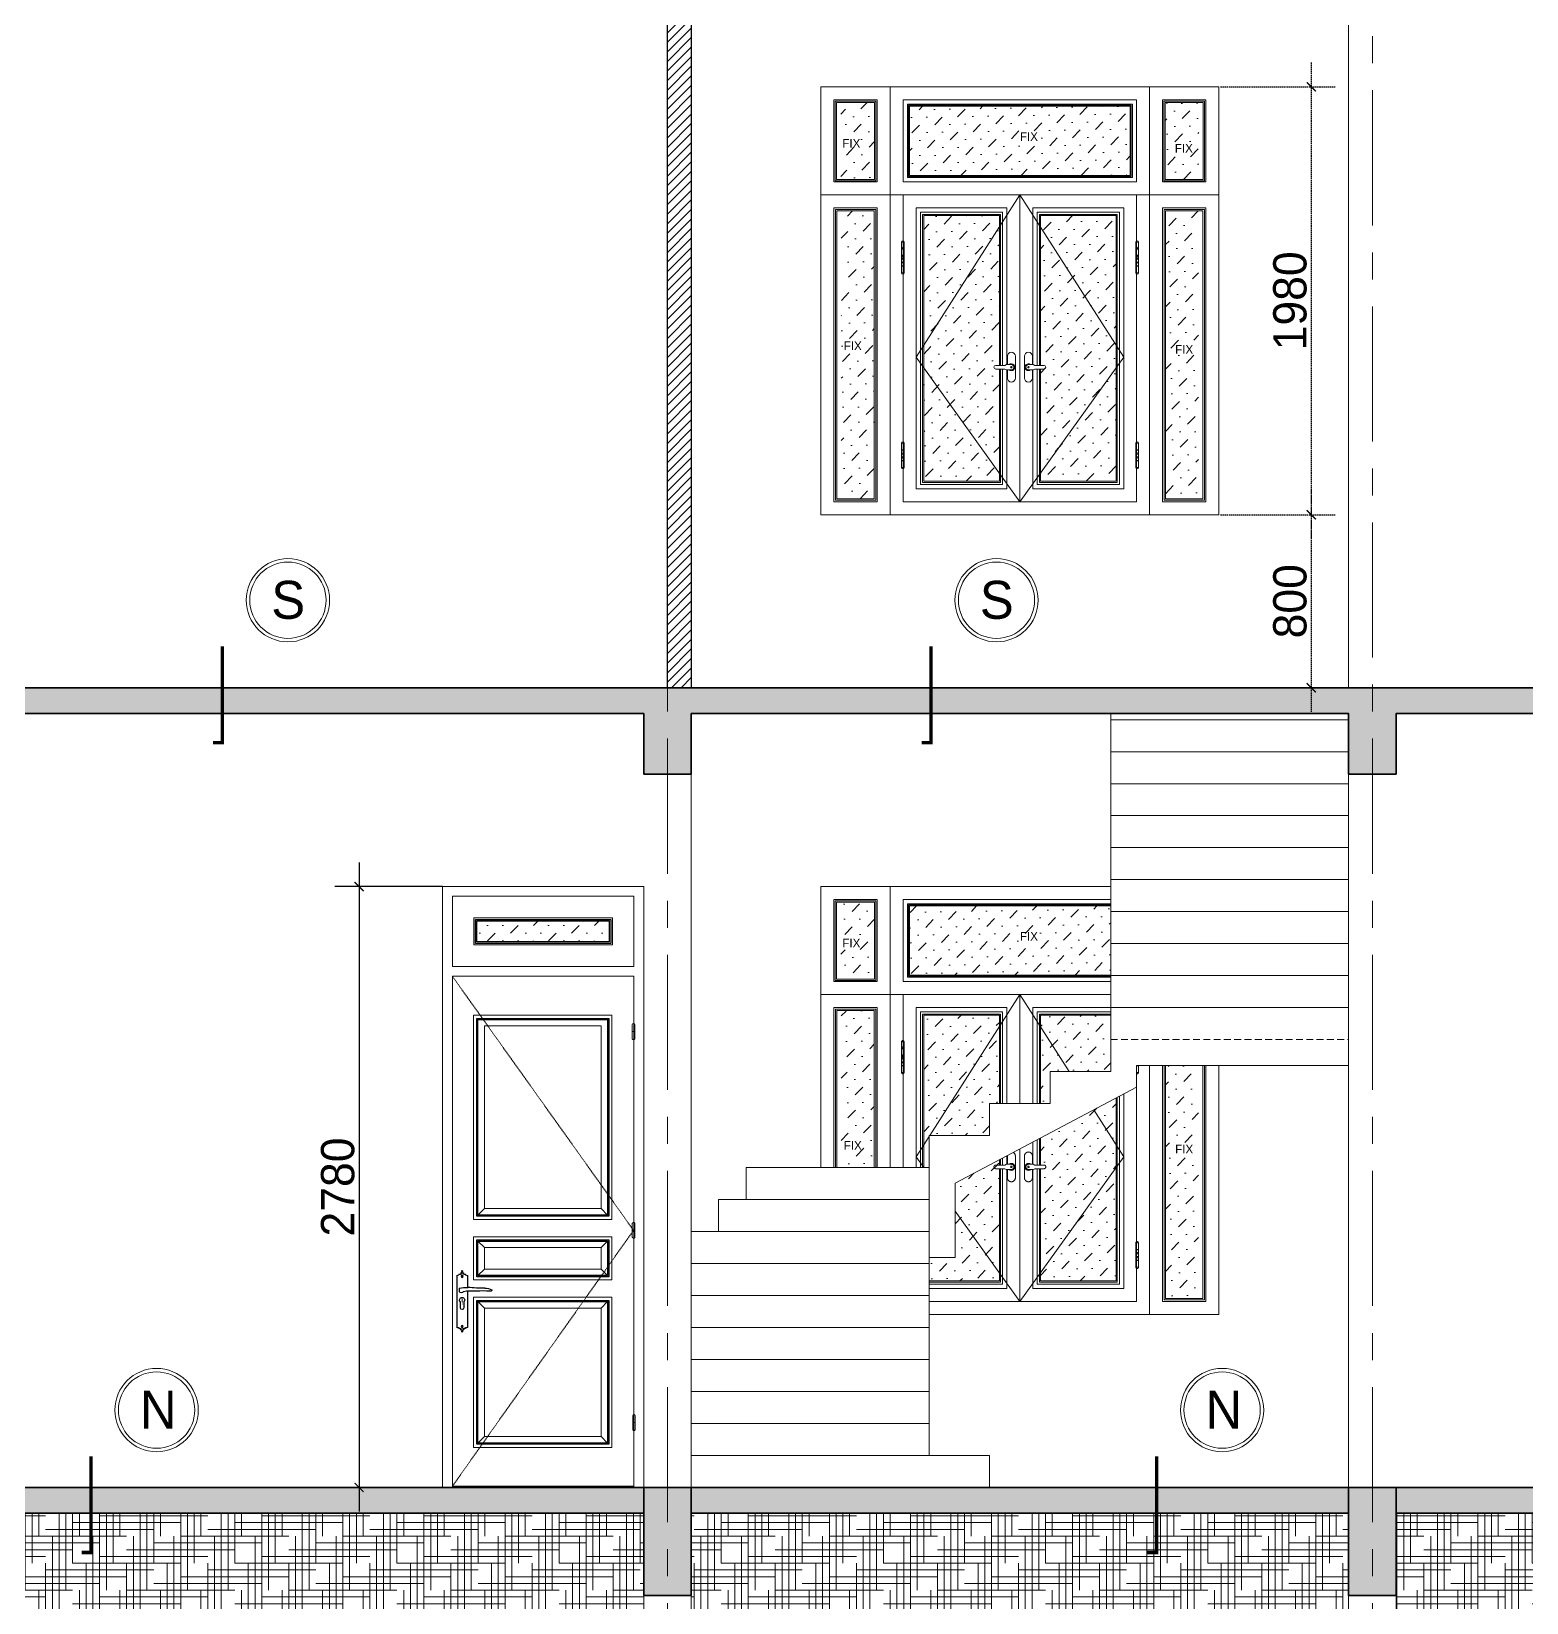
# Model space of a CAD drawing. Header units: millimetres. Extents: x 1832547 to 2001569, y -558009 to -417808.
# Drawn here: x 1945060 to 1951975, y -552432 to -545163 of the extents above; entities that cross this region are included whole.
import ezdxf
from ezdxf.xclip import XClip

# ---------------------------------------------------------------- set-up
doc = ezdxf.new("R2010")
doc.units = ezdxf.units.MM
doc.header["$MEASUREMENT"] = 0
doc.header["$XCLIPFRAME"] = 0
doc.linetypes.add('CENTER', pattern=[2, 1.25, -0.25, 0.25, -0.25])
doc.linetypes.add('HIDDEN', pattern=[9.525, 6.35, -3.175])
doc.layers.get('0').update_dxf_attribs({"linetype": 'CONTINUOUS'})
doc.layers.get('DEFPOINTS').update_dxf_attribs({"linetype": 'CONTINUOUS'})
for name, color, linetype, lineweight in [('AUDIT_I_120404221301-0', 7, 'CONTINUOUS', 15), ('CA-cot', 2, 'CONTINUOUS', 35), ('CA. HATCH', 250, 'CONTINUOUS', 9), ('CA. TUONG', 30, 'CONTINUOUS', 30), ('CA.dim 08', 8, 'CONTINUOUS', 13), ('CA.khuat 75', 75, 'HIDDEN', 9), ('CA.manh 08', 8, 'CONTINUOUS', 9), ('CA.noi that 15', 15, 'CONTINUOUS', 9), ('CA.thay 145', 145, 'CONTINUOUS', 18), ('CA.tim 67', 67, 'CENTER', 9), ('CA.vat lieu 08', 8, 'CONTINUOUS', 5), ('Noithat', 39, 'CONTINUOUS', 9), ('NP-VỈA HÈ', 210, 'CONTINUOUS', 5)]:
    doc.layers.add(name, color=color, linetype=linetype, lineweight=lineweight)
for name, color, linetype in [('Dim', 34, 'CONTINUOUS'), ('H', 250, 'CONTINUOUS'), ('net thay manh', 250, 'CONTINUOUS')]:
    doc.layers.add(name, color=color, linetype=linetype)
doc.styles.add('CA.JSC1', font='Vhavan.ttf', dxfattribs={"width": 0.8})
doc.styles.get("Standard").update_dxf_attribs({"font": 'roman.shx'})
doc.dimstyles.new('CA 70', dxfattribs={"dimscale": 0.7, "dimtxt": 220, "dimasz": 60, "dimexe": 160, "dimexo": 0, "dimgap": 30, "dimtad": 1, "dimdec": 0, "dimrnd": 5, "dimzin": 0, "dimdsep": 46, "dimtxsty": 'Standard', "dimblk": 'ARCHTICK', "dimcen": 0.09, "dimdle": 160, "dimclrd": 256, "dimclre": 256, "dimclrt": 255, "dimadec": 0, "dimazin": 0, "dimtfac": 1, "dimtdec": 0, "dimtix": 1, "dimtmove": 2, "dimatfit": 3, "dimldrblk": 'DOT', "dimfxl": 600, "dimfxlon": 1, "dimtolj": 1, "dimtzin": 0, "dimarcsym": 0})

# ---------------------------------------------------------------- blocks, each defined once
blk = doc.blocks.new('sÓwrwrrwrwr')
at = {"layer": 'Noithat', "linetype": 'Continuous'}
blk.add_line((6, 0), (-6, 0), dxfattribs=at)
at = {"layer": 'Noithat'}
for points in [[(6, 0), (6, 31.3, 0.414214), (0.4, 36.9), (-0.4, 36.9, 0.414214), (-6, 31.3), (-6, 0)], [(6, 0), (6, -31.3, -0.414214), (0.4, -36.9), (-0.4, -36.9, -0.414214), (-6, -31.3), (-6, 0)]]:
    blk.add_lwpolyline(points, format="xyb", dxfattribs=at)
blk = doc.blocks.new('KHOA')
at = {"layer": 'H'}
for p, q in [((-23.5, 92.2), (-23.5, 46.3)), ((-8.8, 98.5), (-6.7, 98.5)), ((-7.9, 99.3), (-6.7, 99.3)), ((-6.7, 99.3), (-6.7, 98.5)), ((-6.6, 88.8), (-0.6, 88.8)), ((-3.5, 85.8), (-3.5, 91.7)), ((-0.4, 99.3), (-0.4, 98.5)), ((0.9, 99.3), (-0.4, 99.3)), ((1.7, 98.5), (-0.4, 98.5)), ((16.5, 92.2), (16.5, -107.8)), ((-23.5, 32.8), (-23.5, -107.8)), ((7.8, 43.6), (7.8, 30.7)), ((-8.8, -114.1), (-6.7, -114.1)), ((-7.9, -114.8), (-6.7, -114.8)), ((-6.7, -114.8), (-6.7, -114.1)), ((-6.6, -104.4), (-0.6, -104.4)), ((-3.5, -101.4), (-3.5, -107.3)), ((1.7, -114.1), (-0.4, -114.1)), ((-0.4, -114.8), (-0.4, -114.1)), ((0.9, -114.8), (-0.4, -114.8))]:
    blk.add_line(p, q, dxfattribs=at)
blk.add_lwpolyline([(-3.4, 2, 6, 6, 0), (-3.4, -2.6, 4, 3, 0), (-3.4, -10.9, 1.8, 0.8, 0), (-3.4, -19, 1, 1.2, 0), (-3.4, -22.1, 1.2, 1.2, 0)], format="xyseb", dxfattribs=at)
for points in [[(-9.8, -9.9), (-9.8, -32.7)], [(3, -32.7), (3, -9.9)]]:
    blk.add_lwpolyline(points, dxfattribs=at)
for centre in [(-3.5, 88.8), (-3.5, -104.4)]:
    blk.add_circle(centre, 3.92, dxfattribs=at)
for centre, radius, start, end in [((-12.8, 66.5), 27.8, 96.25126, 112.63488), ((-14.4, 93.2), 3.82, 72.32517, 125.42442), ((-17.1, 95), 1.43, 328.10148, 70.50255), ((-12.1, 96.7), 1.07, 173.84806, 349.10172), ((-8.8, 96.2), 2.29, 88.86884, 172.72269), ((-6.2, 101), 2.41, 92.65702, 225.24234), ((-7.6, 106.3), 3.18, 292.53255, 23.83787), ((-1.5, 109.3), 3.56, 124.19697, 208.23478), ((-5.5, 109.3), 3.56, 331.76522, 55.80303), ((0.5, 106.3), 3.18, 156.16213, 247.46745), ((-0.8, 101), 2.41, 314.75766, 87.34298), ((1.8, 96.2), 2.29, 7.27731, 91.13116), ((5.1, 96.7), 1.07, 190.89828, 6.15194), ((7.3, 93.2), 3.82, 54.57558, 107.67483), ((10, 95), 1.43, 109.49745, 211.89852), ((5.8, 66.5), 27.8, 67.36512, 83.74874), ((-113.5, 35.6), 4.51, 164.36174, 317.56192), ((-93.2, -6.1), 49.4, 87.27579, 119.92599), ((-84.3, -260.8), 294.5, 84.95995, 95.04005), ((-82.4, 587.1), 543.9, 269.11656, 275.92488), ((-39.5, -152.9), 186.4, 80.29984, 95.81981), ((-17.6, -67.1), 113.5, 77.04988, 94.37759), ((-3.4, -2.3), 9.94, 309.90019, 230.09981), ((-0.1, 33.5), 8.41, 198.28075, 340.90972), ((-3.4, -32.7), 6.38, 180, 0), ((-12.8, -82.1), 27.8, 247.36512, 263.74874), ((-17.1, -110.5), 1.43, 289.49745, 31.89852), ((-14.4, -108.8), 3.82, 234.57558, 287.67483), ((-12.1, -112.3), 1.07, 10.89828, 186.15194), ((-8.8, -111.8), 2.29, 187.27731, 271.13116), ((-6.2, -116.5), 2.41, 134.75766, 267.34298), ((-7.6, -121.9), 3.18, 336.16213, 67.46745), ((0.5, -121.9), 3.18, 112.53255, 203.83787), ((-0.8, -116.5), 2.41, 272.65702, 45.24234), ((1.8, -111.8), 2.29, 268.86884, 352.72269), ((5.1, -112.3), 1.07, 353.84806, 169.10172), ((7.3, -108.8), 3.82, 252.32517, 305.42442), ((10, -110.5), 1.43, 148.10148, 250.50255), ((5.8, -82.1), 27.8, 276.25126, 292.63488), ((-1.5, -124.8), 3.56, 151.76522, 235.80303), ((-5.5, -124.8), 3.56, 304.19697, 28.23478)]:
    blk.add_arc(centre, radius, start, end, dxfattribs=at)
blk = doc.blocks.new('A$C796aad6e')
at = {"layer": 'CA. HATCH'}
h = blk.add_hatch(dxfattribs=at)
h.set_pattern_fill('MUDST', color=256, scale=200, angle=45, double=1)
h.set_pattern_definition([(45, (-1976142.46, 550321.75), (35.355339, 106.0660172), [50, -50, 0, -50, 0, -50])])
h.paths.add_polyline_path([(159, 2620.9), (771, 2620.9), (771, 2523.9), (159, 2523.9)])
at = {"layer": 'CA.khuat 75', "ltscale": 0.4}
blk.add_lwpolyline([(45, 2364.9), (883.1, 1189.3), (45, 5)], dxfattribs=at)
at = {"layer": 'CA.noi that 15'}
for points in [[(193.1, 2135), (733.1, 2135), (733.1, 1289.9), (193.1, 1289.9)], [(193.1, 1109.9), (733.1, 1109.9), (733.1, 1009.9), (193.1, 1009.9)], [(733.1, 829.9), (733.1, 235), (193.1, 235), (193.1, 829.9)]]:
    blk.add_lwpolyline(points, close=True, dxfattribs=at)
at = {"layer": 'CA.thay 145'}
for points in [[(0, 2409.9), (0, 2779.9)], [(930, 2409.9), (930, 2779.9), (0, 2779.9), (0, 2409.9)], [(930, 2409.9), (930, 2779.9)], [(885, 2409.9), (885, 2734.9), (45, 2734.9), (45, 2409.9)], [(0, 0), (0, 2409.9)], [(930, 2409.9), (930, 0), (885, 0), (885, 2364.9), (45, 2364.9), (45, 0), (0, 0)], [(45, 2409.9), (885, 2409.9)], [(885, 2364.9), (885, 5), (45, 5), (45, 2364.9)], [(783.1, 879.9), (783.1, 185), (143.1, 185), (143.1, 879.9), (783.1, 879.9)]]:
    blk.add_lwpolyline(points, dxfattribs=at)
for points in [[(45, 2734.9), (885, 2734.9), (885, 2409.9), (45, 2409.9)], [(145, 2634.9), (785, 2634.9), (785, 2509.9), (145, 2509.9)], [(143.1, 2185), (783.1, 2185), (783.1, 1239.9), (143.1, 1239.9)], [(143.1, 1159.9), (783.1, 1159.9), (783.1, 959.9), (143.1, 959.9)]]:
    blk.add_lwpolyline(points, close=True, dxfattribs=at)
at = {"layer": 'net thay manh'}
for p, q in [((193.1, 1289.9), (163.1, 1259.9)), ((733.1, 1289.9), (763.1, 1259.9)), ((193.1, 1109.9), (163.1, 1139.9)), ((733.1, 1109.9), (763.1, 1139.9)), ((193.1, 1009.9), (163.1, 979.9)), ((733.1, 1009.9), (763.1, 979.9)), ((163.1, 859.9), (193.1, 829.9)), ((733.1, 829.9), (763.1, 859.9)), ((193.1, 235), (163.1, 205)), ((733.1, 235), (763.1, 205))]:
    blk.add_line(p, q, dxfattribs=at)
for points in [[(152, 2627.9), (778, 2627.9), (778, 2516.9), (152, 2516.9)], [(159, 2620.9), (771, 2620.9), (771, 2523.9), (159, 2523.9)], [(158.1, 2170), (768.1, 2170), (768.1, 1254.9), (158.1, 1254.9)], [(163.1, 2165), (763.1, 2165), (763.1, 1259.9), (163.1, 1259.9)], [(158.1, 1144.9), (768.1, 1144.9), (768.1, 974.9), (158.1, 974.9)], [(163.1, 1139.9), (763.1, 1139.9), (763.1, 979.9), (163.1, 979.9)], [(768.1, 864.9), (768.1, 200), (158.1, 200), (158.1, 864.9)], [(763.1, 859.9), (763.1, 205), (163.1, 205), (163.1, 859.9)]]:
    blk.add_lwpolyline(points, close=True, dxfattribs=at)
at = {"layer": 'CA.thay 145'}
for p in [(882.9, 2108.8), (883.1, 1189.3), (885, 299.7)]:
    blk.add_blockref('sÓwrwrrwrwr', p, dxfattribs=at)
at = {"layer": 'Dim', "linetype": 'CENTER', "ltscale": 0.6, "xscale": -1.200000000186265, "yscale": 1.200000000186265, "zscale": 1.200000000186264}
blk.add_blockref('KHOA', (86.2, 869.8), dxfattribs=at)
blk = doc.blocks.new('_ArchTick')
at = {"color": 1, "linetype": 'ByBlock', "const_width": 0.15}
blk.add_lwpolyline([(-0.5, -0.5), (0.5, 0.5)], dxfattribs=at)
blk = doc.blocks.new('*D557')
at = {"layer": 'CA.manh 08', "lineweight": -2, "transparency": 16777216}
for p, q in [((1946574.9, -549007.4), (1946574.9, -552011.2)), ((1946961.4, -549119.4), (1946462.9, -549119.4)), ((1946878.3, -551899.2), (1946462.9, -551899.2))]:
    blk.add_line(p, q, dxfattribs=at)
at = {"layer": 'DEFPOINTS', "color": 0, "transparency": 16777216}
for p in [(1946961.4, -549119.4), (1946574.9, -551899.2), (1946878.3, -551899.2)]:
    blk.add_point(p, dxfattribs=at)
at = {"layer": 'CA.manh 08', "lineweight": -2, "transparency": 16777216, "xscale": 42, "yscale": 42, "zscale": 42}
for p, rotation in [((1946574.9, -549119.4), 90), ((1946574.9, -551899.2), 270)]:
    blk.add_blockref('_ArchTick', p, dxfattribs=dict(at, rotation=rotation))
at = {"layer": 'CA.manh 08', "color": 255, "transparency": 16777216, "insert": (1946476.9, -550509.3), "char_height": 154, "attachment_point": 5, "rotation": 90}
blk.add_mtext('\\A1;2780', dxfattribs=at)
blk = doc.blocks.new('_DOT')
at = {"color": 1, "linetype": 'ByBlock'}
blk.add_line((-0.5, 0), (-1, 0), dxfattribs=at)
at = {"color": 1, "linetype": 'ByBlock', "const_width": 0.5}
blk.add_lwpolyline([(-0.25, 0, 1), (0.25, 0, 1)], format="xyb", close=True, dxfattribs=at)
blk = doc.blocks.new('A$C20F25EA7')
at = {"layer": 'CA.vat lieu 08', "ltscale": 0.5}
for centre, start, end in [((0, 42), 0, 180), ((0, -42), 180, 0)]:
    blk.add_arc(centre, 15.4, start, end, dxfattribs=at)
blk.add_wipeout([(18.8, 9.9), (25.1, 7), (60.1, 7), (65, 4.9), (67.1, 0), (65.1, -4.9), (60.1, -7), (25.1, -7), (18.8, -9.9), (0, -9.9), (-7, -7), (-9.9, 0), (-7, 7), (0, 9.9)]).dxf.layer = 'CA.vat lieu 08'
for p, q in [((0, 9.9), (18.8, 9.9)), ((18.8, 9.9), (24.6, 7.2)), ((25.5, 7), (60.1, 7)), ((0, -9.9), (18.8, -9.9)), ((19.7, -9.7), (24.6, -7.2)), ((25.5, -7), (60.1, -7))]:
    blk.add_line(p, q, dxfattribs=at)
for points in [[(-15.4, 42), (-15.4, -42)], [(15.4, 9.9), (15.4, 42)], [(15.4, -42), (15.4, -9.9)]]:
    blk.add_lwpolyline(points, dxfattribs=at)
blk.add_circle((0, 0), 2.8, dxfattribs=at)
for centre, radius, start, end in [((0, 0), 13.3, 48.25899, 311.74101), ((0, 0), 9.92, 90, 270), ((25.5, 8.9), 1.92, 242.80733, 270), ((60.1, 0), 6.96, 270, 90), ((18.8, -8), 1.92, 270, 297.19267), ((25.5, -8.9), 1.92, 90, 117.19267)]:
    blk.add_arc(centre, radius, start, end, dxfattribs=at)
blk = doc.blocks.new('BANLE')
at = {"layer": 'CA.noi that 15'}
for p, q in [((0, 68.6), (12, 68.6)), ((0, 38.2), (0, 68.6)), ((0, 38.2), (12, 38.2)), ((0, 6), (0, 36.4)), ((12, 36.4), (0, 36.4)), ((12, 6), (0, 6)), ((4, 38.2), (8, 38.2)), ((4, 36.4), (4, 38.2)), ((8, 36.4), (4, 36.4)), ((8, 38.2), (8, 36.4)), ((12, 68.6), (12, 38.2)), ((12, 36.4), (12, 6))]:
    blk.add_line(p, q, dxfattribs=at)
for centre, start, end in [((6, 68.6), 0, 180), ((6, 6), 180, 0)]:
    blk.add_arc(centre, 6, start, end, dxfattribs=at)
blk = doc.blocks.new('A$Ce69a9997')
at = {"layer": 'CA.khuat 75', "ltscale": 200}
blk.add_lwpolyline([(920, 1480), (440, 730), (920, 60)], dxfattribs=at)
at = {"layer": 'CA.noi that 15'}
for points in [[(400, 1560), (1440, 1560), (1440, 1900), (400, 1900)], [(460, 140), (840, 140), (840, 1400), (460, 1400)], [(1380, 140), (1000, 140), (1000, 1400), (1380, 1400)]]:
    blk.add_lwpolyline(points, close=True, dxfattribs=at)
at = {"layer": 'CA.thay 145'}
for points in [[(0, 1480), (320, 1480), (320, 1980), (0, 1980)], [(320, 0), (1520, 0), (1520, 1980), (320, 1980)], [(320, 1480), (1520, 1480), (1520, 1980), (320, 1980)], [(1840, 1480), (1520, 1480), (1520, 1980), (1840, 1980)], [(60, 1540), (260, 1540), (260, 1920), (60, 1920)], [(380, 1540), (1460, 1540), (1460, 1920), (380, 1920)], [(1780, 1540), (1580, 1540), (1580, 1920), (1780, 1920)], [(320, 1480), (0, 1480), (0, 0), (320, 0)], [(380, 60), (920, 60), (920, 1480), (380, 1480)], [(920, 60), (920, 1480), (380, 1480), (380, 60)], [(380, 60), (920, 60), (920, 1480), (380, 1480)], [(1520, 1480), (1840, 1480), (1840, 0), (1520, 0)], [(260, 1420), (60, 1420), (60, 60), (260, 60)], [(440, 120), (860, 120), (860, 1420), (440, 1420)], [(1400, 120), (980, 120), (980, 1420), (1400, 1420)], [(1580, 1420), (1780, 1420), (1780, 60), (1580, 60)]]:
    blk.add_lwpolyline(points, close=True, dxfattribs=at)
for points in [[(320, 1480), (320, 120)], [(380, 1480), (380, 60)], [(920, 1480), (920, 60)], [(920, 1480), (920, 60)], [(1460, 1480), (1460, 60)], [(1520, 1480), (1520, 120)], [(1520, 1480), (1520, 120)]]:
    blk.add_lwpolyline(points, dxfattribs=at)
at = {"layer": 'CA.vat lieu 08'}
for points in [[(66, 1546), (254, 1546), (254, 1914), (66, 1914)], [(72, 1552), (248, 1552), (248, 1908), (72, 1908)], [(405, 1565), (1435, 1565), (1435, 1895), (405, 1895)], [(1774, 1546), (1586, 1546), (1586, 1914), (1774, 1914)], [(1768, 1552), (1592, 1552), (1592, 1908), (1768, 1908)], [(410, 1570), (1430, 1570), (1430, 1890), (410, 1890)], [(253, 1413), (67, 1413), (67, 67), (253, 67)], [(246, 1406), (74, 1406), (74, 74), (246, 74)], [(470, 150), (830, 150), (830, 1390), (470, 1390)], [(475, 155), (825, 155), (825, 1385), (475, 1385)], [(1370, 150), (1010, 150), (1010, 1390), (1370, 1390)], [(1365, 155), (1015, 155), (1015, 1385), (1365, 1385)], [(1587, 1413), (1773, 1413), (1773, 67), (1587, 67)], [(1594, 1406), (1766, 1406), (1766, 74), (1594, 74)]]:
    blk.add_lwpolyline(points, close=True, dxfattribs=at)
at = {"rotation": 180}
blk.add_blockref('BANLE', (384, 1267.3), dxfattribs=at)
at = {"xscale": -1}
for p in [(384, 1163.6), (384, 1113.6), (384, 262.7), (384, 212.7)]:
    blk.add_blockref('BANLE', p, dxfattribs=at)
at = {"xscale": -1, "rotation": 180}
blk.add_blockref('BANLE', (1456, 1267.3), dxfattribs=at)
for p in [(1456, 1163.6), (1456, 1113.6), (1456, 262.7), (1456, 212.7)]:
    blk.add_blockref('BANLE', p)
at = {"layer": 'AUDIT_I_120404221301-0', "style": 'CA.JSC1'}
for p in [(920, 1730), (98.7, 1698.8), (1636.7, 1676), (105.3, 762.2), (1638.3, 745.2)]:
    blk.add_text('FIX', height=40, dxfattribs=at).set_placement(p)
at = {"extrusion": (0, 0, -1), "xscale": 1.200000000186265, "yscale": 1.200000000186265, "zscale": -1.200000000186265}
blk.add_blockref('A$C20F25EA7', (-880.5, 682.9), dxfattribs=at)
at = {"layer": 'CA.khuat 75', "ltscale": 200}
blk.add_lwpolyline([(920, 1480), (1400, 730), (920, 60)], dxfattribs=at)
at = {"layer": 'CA.thay 145'}
for points in [[(1460, 60), (920, 60), (920, 1480), (1460, 1480)], [(920, 60), (920, 1480), (1460, 1480), (1460, 60)], [(1460, 60), (920, 60), (920, 1480), (1460, 1480)]]:
    blk.add_lwpolyline(points, close=True, dxfattribs=at)
blk.add_lwpolyline([(920, 1480), (920, 60)], dxfattribs=at)
blk.add_lwpolyline([(920, 1480), (920, 60)], dxfattribs=at)
at = {"extrusion": (0, 0, -1), "xscale": -1.200000000186265, "yscale": 1.200000000186265, "zscale": -1.200000000186265}
blk.add_blockref('A$C20F25EA7', (-959.5, 682.9), dxfattribs=at)
at = {"layer": 'CA.dim 08'}
h = blk.add_hatch(dxfattribs=at)
h.set_pattern_fill('MUDST', color=256, scale=200, angle=46)
h.set_pattern_definition([(46, (-1946262.647, 526023.096), (33.498847, 106.6668986), [50, -50, 0, -50, 0, -50])])
h.paths.add_polyline_path([(92, 1552), (248, 1552), (248, 1908), (92, 1908)])
h.paths.add_polyline_path([(1748, 1552), (1592, 1552), (1592, 1908), (1748, 1908)])
h.paths.add_polyline_path([(1594, 1406), (1746, 1406), (1746, 74), (1594, 74)])
h.paths.add_polyline_path([(246, 1406), (94, 1406), (94, 74), (246, 74)])
h = blk.add_hatch(dxfattribs=at)
h.set_pattern_fill('MUDST', color=256, scale=200, angle=46)
h.set_pattern_definition([(46, (-763677.85, -784356.58), (33.498847, 106.6668986), [50, -50, 0, -50, 0, -50])])
h.paths.add_polyline_path([(410, 1570), (1430, 1570), (1430, 1890), (410, 1890)])
h.paths.add_polyline_path([(475, 155), (825, 155), (825, 1385), (475, 1385)])
h.paths.add_polyline_path([(1365, 155), (1015, 155), (1015, 1385), (1365, 1385)])
blk = doc.blocks.new('*D558')
at = {"layer": 'CA.khuat 75', "lineweight": -2, "transparency": 16777216}
for p, q in [((1950978.9, -545307.2), (1950978.9, -547511.2)), ((1950558.9, -545419.2), (1951090.9, -545419.2)), ((1950558.9, -547399.2), (1951090.9, -547399.2))]:
    blk.add_line(p, q, dxfattribs=at)
at = {"layer": 'DEFPOINTS', "color": 0, "transparency": 16777216}
for p in [(1949765.8, -545419.2), (1949765.8, -547399.2), (1950978.9, -547399.2)]:
    blk.add_point(p, dxfattribs=at)
at = {"layer": 'CA.khuat 75', "lineweight": -2, "transparency": 16777216, "xscale": 42, "yscale": 42, "zscale": 42}
for p, rotation in [((1950978.9, -545419.2), 90), ((1950978.9, -547399.2), 270)]:
    blk.add_blockref('_ArchTick', p, dxfattribs=dict(at, rotation=rotation))
at = {"layer": 'CA.khuat 75', "color": 255, "transparency": 16777216, "insert": (1950880.9, -546409.2), "char_height": 154, "attachment_point": 5, "rotation": 90}
blk.add_mtext('\\A1;1980', dxfattribs=at)
blk = doc.blocks.new('*D559')
at = {"layer": 'CA.khuat 75', "lineweight": -2, "transparency": 16777216}
for p, q in [((1950978.9, -547287.2), (1950978.9, -548311.2)), ((1950558.9, -547399.2), (1951090.9, -547399.2)), ((1950558.9, -548199.2), (1951090.9, -548199.2))]:
    blk.add_line(p, q, dxfattribs=at)
at = {"layer": 'DEFPOINTS', "color": 0, "transparency": 16777216}
for p in [(1949765.8, -547399.2), (1950491, -548199.2), (1950978.9, -548199.2)]:
    blk.add_point(p, dxfattribs=at)
at = {"layer": 'CA.khuat 75', "lineweight": -2, "transparency": 16777216, "xscale": 42, "yscale": 42, "zscale": 42}
for p, rotation in [((1950978.9, -547399.2), 90), ((1950978.9, -548199.2), 270)]:
    blk.add_blockref('_ArchTick', p, dxfattribs=dict(at, rotation=rotation))
at = {"layer": 'CA.khuat 75', "color": 255, "transparency": 16777216, "insert": (1950880.9, -547799.2), "char_height": 154, "attachment_point": 5, "rotation": 90}
blk.add_mtext('\\A1;800', dxfattribs=at)
blk = doc.blocks.new('A$C31C4286B')
at = {"color": 2, "ltscale": 5}
blk.add_lwpolyline([(61, 644, 22.4, 22.4, 0), (61, 11, 22.4, 22.4, 0), (0, 11, 0, 0, 0), (0, 948, 0, 0, 0), (218, 948, 0, 0, 0)], format="xyseb", dxfattribs=at)
at = {"layer": 'CA.manh 08'}
blk.add_circle((492, 948), 274, dxfattribs=at)
at = {"layer": 'CA.thay 145'}
blk.add_circle((492, 948), 251, dxfattribs=at)

msp = doc.modelspace()

# ---------------------------------------------------------------- hatches: boundary and pattern name
at = {"layer": 'CA. HATCH'}
h = msp.add_hatch(dxfattribs=at)
h.set_pattern_fill('HOUND', color=256, scale=500, style=0)
h.paths.add_polyline_path([(1947891.4, -552399.2), (1947891.4, -552019.2), (1943231.4, -552019.2), (1943231.4, -552399.2), (1943231.3, -552399.2), (1943231.3, -552699.2), (1947891.4, -552699.2)])
h.paths.add_polyline_path([(1951151.4, -552019.2), (1948111.4, -552019.2), (1948111.4, -552399.2), (1948111.3, -552399.2), (1948111.3, -552699.2), (1951151.4, -552699.2), (1951151.4, -552399.2)])
h = msp.add_hatch(dxfattribs=at)
h.set_pattern_fill('HOUND', color=256, scale=500, style=0)
h.paths.add_polyline_path([(1954991.4, -552019.2), (1951371.4, -552019.2), (1951371.4, -552399.2), (1951371.3, -552399.2), (1951371.3, -552699.2), (1954991.4, -552699.2), (1954991.4, -552399.2)])
h.paths.add_polyline_path([(1958491.4, -552019.2), (1955211.4, -552019.2), (1955211.4, -552399.2), (1955211.3, -552399.2), (1955211.3, -552699.2), (1958491.4, -552699.2), (1958491.4, -552399.2)])
at = {"layer": 'CA.vat lieu 08'}
h = msp.add_hatch(dxfattribs=at)
h.set_pattern_fill('BTLOT', color=256, scale=20, pattern_type=2)
h.set_pattern_definition([(50, (0, 0), (143.4520365, -12.550427), [15, -165]), (355, (0, 0), (-27.750267, 150.438427), [12, -132]), (100.4514445, (11.95, -1.05), (115.701769, 137.887998), [12.748038, -140.228422]), (46.1842, (0, 40), (213.448266, -33.103856), [22.5, -247.5]), (96.635635, (17.79, 37.24), (186.93239, 194.82372), [19.122068, -210.342752]), (351.184164, (0, 40), (186.93239, 194.82372), [18, -198]), (21, (20, 30), (119.3814104, -80.523778), [15, -165]), (326, (20, 30), (48.663066, 145.030009), [12, -132]), (71.451445, (29.95, 23.29), (168.044475, 64.506231), [12.748038, -140.228422]), (37.5, (0, 0), (2.431971, 66.5787708), [0, -130.4, 0, -134, 0, -132.5]), (7.5, (0, 0), (52.6139075, 78.8823424), [0, -76.4, 0, -127.4, 0, -50.5]), (327.5, (-44.6, 0), (106.7644872, -4.5109743), [0, -50, 0, -156, 0, -207]), (317.5, (-64.6, 0), (116.637234, 20.0209965), [0, -65, 0, -103.6, 0, -147])])
h.paths.add_polyline_path([(1955211.4, -551899.2), (1958491.4, -551899.2), (1958491.4, -552019.2), (1955211.4, -552019.2)])
h.paths.add_polyline_path([(1951371.4, -551899.2), (1954991.4, -551899.2), (1954991.4, -552019.2), (1951371.4, -552019.2)])
h.paths.add_polyline_path([(1948111.4, -551899.2), (1951151.4, -551899.2), (1951151.4, -552019.2), (1948111.4, -552019.2)])
h.paths.add_polyline_path([(1943231.4, -552019.2), (1947891.4, -552019.2), (1947891.4, -551899.2), (1943231.4, -551899.2)])

# ---------------------------------------------------------------- linework, layer by layer
at = {"layer": 'CA-cot'}
for points in [[(1943231.4, -548199.2), (1947891.4, -548199.2)], [(1954991.4, -548199.2), (1951371.4, -548199.2), (1951151.4, -548199.2), (1948111.4, -548199.2), (1947891.4, -548199.2), (1943231.4, -548199.2)], [(1948111.4, -548199.2), (1947891.4, -548199.2)], [(1948111.4, -548199.2), (1951151.4, -548199.2)], [(1951371.4, -548199.2), (1951151.4, -548199.2)], [(1951371.4, -548199.2), (1954991.4, -548199.2)], [(1947891.4, -548319.2), (1943231.4, -548319.2)], [(1943231.4, -548319.2), (1947891.4, -548319.2), (1947891.4, -548599.2), (1948111.4, -548599.2), (1948111.4, -548319.2), (1951151.4, -548319.2), (1951151.4, -548599.2), (1951371.4, -548599.2), (1951371.4, -548319.2), (1954991.4, -548319.2)], [(1947891.4, -548319.2), (1947891.4, -548599.2), (1948111.4, -548599.2), (1948111.4, -548319.2)], [(1951151.4, -548319.2), (1948111.4, -548319.2)], [(1951151.4, -548319.2), (1951151.4, -548599.2), (1951371.4, -548599.2), (1951371.4, -548319.2)], [(1954991.4, -548319.2), (1951371.4, -548319.2)]]:
    msp.add_lwpolyline(points, dxfattribs=at)
for points in [[(1943231.4, -552019.2), (1947891.4, -552019.2), (1947891.4, -551899.2), (1943231.4, -551899.2)], [(1947891.4, -551899.2), (1948111.4, -551899.2), (1948111.4, -552399.2), (1947891.4, -552399.2)], [(1948111.4, -551899.2), (1951151.4, -551899.2), (1951151.4, -552019.2), (1948111.4, -552019.2)], [(1951151.4, -551899.2), (1951371.4, -551899.2), (1951371.4, -552399.2), (1951151.4, -552399.2)], [(1951371.4, -551899.2), (1954991.4, -551899.2), (1954991.4, -552019.2), (1951371.4, -552019.2)]]:
    msp.add_lwpolyline(points, close=True, dxfattribs=at)
at = {"layer": 'CA. TUONG'}
msp.add_lwpolyline([(1948111.4, -548199.2), (1948001.4, -548199.2), (1948001.4, -544999.2), (1948111.4, -544999.2)], close=True, dxfattribs=at)
at = {"layer": 'CA.khuat 75', "ltscale": 5}
for points in [[(1951151.4, -548319.2), (1950051.4, -548319.2), (1950051.4, -548347.2), (1951151.4, -548347.2)], [(1951151.4, -548347.2), (1950051.4, -548347.2), (1950051.4, -548495.2), (1951151.4, -548495.2)], [(1951151.4, -548495.2), (1950051.4, -548495.2), (1950051.4, -548643.2), (1951151.4, -548643.2)], [(1951151.4, -548643.2), (1950051.4, -548643.2), (1950051.4, -548791.2), (1951151.4, -548791.2)], [(1951151.4, -548791.2), (1950051.4, -548791.2), (1950051.4, -548939.2), (1951151.4, -548939.2)], [(1951151.4, -548939.2), (1950051.4, -548939.2), (1950051.4, -549087.2), (1951151.4, -549087.2)], [(1951151.4, -549087.2), (1950051.4, -549087.2), (1950051.4, -549235.2), (1951151.4, -549235.2)], [(1951151.4, -549235.2), (1950051.4, -549235.2), (1950051.4, -549383.2), (1951151.4, -549383.2)], [(1951151.4, -549383.2), (1950051.4, -549383.2), (1950051.4, -549531.2), (1951151.4, -549531.2)], [(1951151.4, -549531.2), (1950051.4, -549531.2), (1950051.4, -549679.2), (1951151.4, -549679.2)], [(1951151.4, -549679.2), (1950051.4, -549679.2), (1950051.4, -549827.2), (1951151.4, -549827.2)]]:
    msp.add_lwpolyline(points, close=True, dxfattribs=at)
msp.add_lwpolyline([(1950051.4, -549975.2), (1950051.4, -549827.2), (1951151.4, -549827.2)], dxfattribs=at)
at = {"layer": 'CA.thay 145'}
for points in [[(1951151.4, -544999.2), (1951151.4, -548199.2)], [(1950051.4, -549975.2), (1950051.4, -548319.2)], [(1948111.4, -548599.2), (1948111.4, -551899.2)], [(1951151.4, -548599.2), (1951151.4, -551899.2)], [(1951151.4, -549947.2), (1950171.4, -549947.2), (1950171.4, -550047.5), (1949331.4, -550491.5), (1949331.4, -550835.2)], [(1949771.4, -550123.2), (1949771.4, -549975.2), (1950051.4, -549975.2)], [(1949491.4, -550271.2), (1949491.4, -550123.2), (1949771.4, -550123.2)], [(1949211.4, -550419.2), (1949211.4, -550271.2), (1949491.4, -550271.2)], [(1949211.4, -550835.2), (1949331.4, -550835.2)]]:
    msp.add_lwpolyline(points, dxfattribs=at)
for points in [[(1949211.4, -550419.2), (1948364.6, -550419.2), (1948364.6, -550567.2), (1949211.4, -550567.2)], [(1949211.4, -550567.2), (1948237.5, -550567.2), (1948237.5, -550715.2), (1949211.4, -550715.2)], [(1949211.4, -550715.2), (1948111.4, -550715.2), (1948111.4, -550863.2), (1949211.4, -550863.2)], [(1949211.4, -550863.2), (1948111.4, -550863.2), (1948111.4, -551011.2), (1949211.4, -551011.2)], [(1949211.4, -551011.2), (1948111.4, -551011.2), (1948111.4, -551159.2), (1949211.4, -551159.2)], [(1949211.4, -551159.2), (1948111.4, -551159.2), (1948111.4, -551307.2), (1949211.4, -551307.2)], [(1949211.4, -551307.2), (1948111.4, -551307.2), (1948111.4, -551455.2), (1949211.4, -551455.2)], [(1949211.4, -551455.2), (1948111.4, -551455.2), (1948111.4, -551603.2), (1949211.4, -551603.2)], [(1949211.4, -551603.2), (1948111.4, -551603.2), (1948111.4, -551751.2), (1949211.4, -551751.2)], [(1949491.4, -551751.2), (1948111.4, -551751.2), (1948111.4, -551899.2), (1949491.4, -551899.2)]]:
    msp.add_lwpolyline(points, close=True, dxfattribs=at)
at = {"layer": 'CA.tim 67', "ltscale": 500}
for p, q in [((1948001.4, -556059.9), (1948001.4, -538939.4)), ((1951261.4, -556059.9), (1951261.4, -538939.4))]:
    msp.add_line(p, q, dxfattribs=at)
for points in [[(1938183.9, -548199.2), (1959695.1, -548199.2)], [(1938183.9, -551899.2), (1963689.9, -551899.2)]]:
    msp.add_lwpolyline(points, dxfattribs=at)
at = {"layer": 'NP-VỈA HÈ'}
for points in [[(1947891.4, -552399.2), (1948111.3, -552399.2), (1948111.3, -552699.2), (1947891.4, -552699.2)], [(1951151.4, -552399.2), (1951371.3, -552399.2), (1951371.3, -552699.2), (1951151.4, -552699.2)]]:
    msp.add_lwpolyline(points, close=True, dxfattribs=at)

# ---------------------------------------------------------------- block references
at = {"layer": 'CA-cot'}
msp.add_blockref('A$C796aad6e', (1946961.4, -551899.2), dxfattribs=at)
at = {"layer": 'CA.manh 08'}
msp.add_blockref('A$Ce69a9997', (1948711.4, -547399.2), dxfattribs=at)
at = {"layer": 'CA.thay 145', "xscale": 0.703125, "yscale": 0.703125, "zscale": 0.703125}
for p in [(1945900.1, -548461), (1949177.2, -548461), (1945292.6, -552208.1), (1950220.8, -552208.1)]:
    msp.add_blockref('A$C31C4286B', p, dxfattribs=at)

# ---------------------------------------------------------------- texts
at = {"layer": 'AUDIT_I_120404221301-0', "style": 'CA.JSC1'}
for s, p in [('s', (1946168.9, -547880.4)), ('s', (1949446, -547880.4)), ('N', (1945561.3, -551627.5)), ('N', (1950489.6, -551627.5))]:
    msp.add_text(s, height=175.8, dxfattribs=at).set_placement(p)

# ---------------------------------------------------------------- dimensions: what is measured, and where the dimension line sits
at = {"layer": 'CA.manh 08'}
dim = msp.add_linear_dim(base=(1946574.9, -551899.2), p1=(1946961.4, -549119.4), p2=(1946878.3, -551899.2), angle=90, dimstyle='CA 70', dxfattribs=at)
dim.commit()
dim.dimension.update_dxf_attribs({"geometry": '*D557', "text_midpoint": (1946476.9, -550509.3)})

# ---------------------------------------------------------------- next in the draw order: block references
ref = msp.add_blockref('A$Ce69a9997', (1948711.4, -551099.2), dxfattribs=at)
XClip(ref).set_block_clipping_path([(1840, 0), (499.9992509219, 0), (499.9992509219, 264), (619.9992509219, 264), (619.9992509219, 607.6965425133), (1460, 1051.6969384543), (1459.9992509219, 1152), (1840, 1152)])

# ---------------------------------------------------------------- next in the draw order: dimensions: what is measured, and where the dimension line sits
at = {"layer": 'CA.khuat 75'}
for base, p1, p2, picture, middle in [((1950978.9, -547399.2), (1949765.8, -545419.2), (1949765.8, -547399.2), '*D558', (1950880.9, -546409.2)), ((1950978.9, -548199.2), (1949765.8, -547399.2), (1950491, -548199.2), '*D559', (1950880.9, -547799.2))]:
    dim = msp.add_linear_dim(base=base, p1=p1, p2=p2, angle=90, dimstyle='CA 70', dxfattribs=at)
    dim.commit()
    dim.dimension.update_dxf_attribs({"geometry": picture, "text_midpoint": middle})

# ---------------------------------------------------------------- next in the draw order: linework, layer by layer
at = {"layer": 'CA.thay 145'}
msp.add_lwpolyline([(1950551.4, -551099.2), (1949211.4, -551099.2), (1949211.4, -550835.2), (1949331.4, -550835.2), (1949331.4, -550491.5), (1950171.4, -550047.5), (1950171.4, -549947.2), (1950551.4, -549947.2)], close=True, dxfattribs=at)

# ---------------------------------------------------------------- next in the draw order: block references
at = {"layer": 'CA.manh 08'}
ref = msp.add_blockref('A$Ce69a9997', (1948711.4, -551099.2), dxfattribs=at)
XClip(ref).set_block_clipping_path([(0, 680), (499.9992509219, 680), (499.9992509219, 828), (779.9992509219, 828), (779.9992509219, 976), (1059.9992509219, 976), (1059.9992509219, 1124), (1339.9992509219, 1124), (1339.9992509219, 1980.0000000001), (0, 1980.0000000001)])

# ---------------------------------------------------------------- next in the draw order: hatches: boundary and pattern name
at = {"layer": 'CA. HATCH'}
h = msp.add_hatch(dxfattribs=at)
h.set_pattern_fill('BETONG', color=256, scale=20, pattern_type=2)
h.set_pattern_definition([(0, (0, 0), (0, 103.9230485), [2.5, -57.5]), (0, (0, 4.33), (0, 103.9230485), [2.5, -57.5]), (120, (0, 0), (-90, -51.961524), [2.5, -57.5]), (120, (3.75, 2.17), (-90, -51.961524), [2.5, -57.5]), (0, (30, 51.96), (0, 103.9230485), [2.5, -57.5]), (0, (30, 56.29), (0, 103.9230485), [2.5, -57.5]), (120, (30, 51.96), (-90, -51.961524), [2.5, -57.5]), (120, (33.75, 54.13), (-90, -51.961524), [2.5, -57.5]), (60, (2.5, 0), (-90, 51.961524), [2.5, -57.5]), (60, (-1.25, 2.17), (-90, 51.961524), [2.5, -57.5]), (60, (32.5, -51.96), (-90, 51.961524), [2.5, -57.5]), (60, (28.75, -49.8), (-90, 51.961524), [2.5, -57.5]), (45, (0, 0), (-21.21320344, 21.21320344), []), (50, (0, 0), (143.4520365, -12.550427), [15, -165]), (355, (0, 0), (-27.750267, 150.438427), [12, -132]), (100.4514, (11.95, -1.05), (115.701876, 137.887908), [12.748038, -140.228422]), (46.1842, (0, 40), (213.44821, -33.103803), [22.5, -247.5]), (96.6356, (17.79, 37.24), (186.932541, 194.823574), [19.122058, -210.3426]), (351.1842, (0, 40), (186.93239, 194.82372), [18, -198]), (21, (20, 30), (119.3814104, -80.523778), [15, -165]), (326, (20, 30), (48.663066, 145.030009), [12, -132]), (71.4514, (29.95, 23.29), (168.044526, 64.506099), [12.748038, -140.228422]), (37.5, (0, 0), (2.431971, 66.5787708), [0, -130.4, 0, -134, 0, -132.5]), (7.5, (0, 0), (52.6139075, 78.8823424), [0, -76.4, 0, -127.4, 0, -50.5]), (327.5, (-44.6, 0), (106.7644872, -4.5109743), [0, -50, 0, -156, 0, -207]), (317.5, (-64.6, 0), (116.637234, 20.0209965), [0, -65, 0, -103.6, 0, -147])])
h.paths.add_polyline_path([(1955211.4, -544599.3), (1955101.4, -544599.3), (1953736.4, -541949.3), (1953736.4, -541609.3), (1953516.4, -541609.3), (1953516.4, -541949.3), (1953601.5, -541949.3), (1954966.5, -544599.2), (1951371.4, -544599.2), (1951151.4, -544599.2), (1948111.4, -544599.2), (1947891.4, -544599.2), (1947891.4, -544599.2), (1943231.4, -544599.2), (1943231.4, -544599.2), (1943011.4, -544599.2), (1941756.4, -544598.8), (1943121.4, -541948.8), (1943206.4, -541948.8), (1943206.4, -541608.9), (1942986.4, -541608.9), (1942986.4, -541948.8), (1941621.4, -544598.8), (1941511.4, -544598.8), (1941511.4, -544857), (1941198.3, -544857), (1941198.3, -544598.8), (1940978.3, -544598.8), (1940743.8, -544598.8), (1940743.8, -544717.9), (1940978.3, -544717.9), (1940978.3, -544976.1), (1941198.3, -544976.1), (1941511.4, -544976.1), (1941731.4, -544976.1), (1941731.4, -544719.2), (1943011.4, -544719.2), (1943011.4, -544999.2), (1943231.4, -544999.2), (1943231.4, -544719.2), (1947891.4, -544719.2), (1947891.4, -544999.2), (1948111.4, -544999.2), (1948111.4, -544719.2), (1951151.4, -544719.2), (1951151.4, -544999.2), (1951371.4, -544999.2), (1951371.4, -544717.9), (1954991.4, -544717.9), (1954991.4, -544976.1), (1955211.4, -544976.1), (1955524.6, -544976.1), (1955744.6, -544976.1), (1955744.6, -544717.9), (1955979.1, -544717.9), (1955979.1, -544598.8), (1955744.6, -544598.8), (1955524.6, -544598.8), (1955524.6, -544857), (1955211.4, -544857)])
h.paths.add_polyline_path([(1958711.4, -548199.2), (1958491.4, -548199.2), (1958491.4, -548249.2), (1955211.4, -548249.2), (1955211.4, -548199.2), (1954991.4, -548199.2), (1951371.4, -548199.2), (1951151.4, -548199.2), (1948111.4, -548199.2), (1947891.4, -548199.2), (1943231.4, -548199.2), (1943011.4, -548199.2), (1943011.4, -548429.4), (1941731.4, -548429.4), (1941731.4, -548249.2), (1941511.4, -548249.2), (1941511.4, -548549.4), (1943011.4, -548549.4), (1943011.4, -548599.2), (1943231.4, -548599.2), (1943231.4, -548319.2), (1947891.4, -548319.2), (1947891.4, -548599.2), (1948111.4, -548599.2), (1948111.4, -548319.2), (1951151.4, -548319.2), (1951151.4, -548599.2), (1951371.4, -548599.2), (1951371.4, -548319.2), (1954991.4, -548319.2), (1954991.4, -548599.2), (1955211.4, -548599.2), (1955211.4, -548369.2), (1958491.4, -548369.2), (1958491.4, -548599.2), (1958711.4, -548599.2)])
h.paths.add_polyline_path([(1943011.4, -549034.2), (1942946.4, -549034.2), (1942946.4, -548984.2), (1943011.4, -548984.2), (1943231.4, -548984.2), (1943231.4, -549119.2), (1943011.4, -549119.2)])
h.paths.add_polyline_path([(1943011.4, -551899.2), (1943231.4, -551899.2), (1943231.4, -552399.2), (1943011.4, -552399.2)])
h.paths.add_polyline_path([(1947891.4, -551899.2), (1948111.4, -551899.2), (1948111.4, -552399.2), (1947891.4, -552399.2)])
h.paths.add_polyline_path([(1951151.4, -551899.2), (1951371.4, -551899.2), (1951371.4, -552399.2), (1951151.4, -552399.2)])
h.paths.add_polyline_path([(1954991.4, -551899.2), (1955211.4, -551899.2), (1955211.4, -552399.2), (1954991.4, -552399.2)])
h.paths.add_polyline_path([(1958491.4, -551899.2), (1958711.4, -551899.2), (1958711.4, -552399.2), (1958491.4, -552399.2)])
at = {"layer": 'H'}
h = msp.add_hatch(dxfattribs=at)
h.set_pattern_fill('ANSI31', color=256, scale=250, style=0)
h.paths.add_polyline_path([(1943011.4, -548984.2), (1943231.4, -548984.2), (1943231.4, -548599.2), (1943011.4, -548599.2)])
h.paths.add_polyline_path([(1943011.4, -548199.2), (1943231.4, -548199.2), (1943231.4, -544999.2), (1943011.4, -544999.2)])
h.paths.add_polyline_path([(1941621.4, -548249.2), (1941511.4, -548249.2), (1941511.4, -544976.1), (1941621.4, -544976.1)])
h.paths.add_polyline_path([(1940978.3, -544717.9), (1940743.8, -544717.9), (1940743.8, -544598.8), (1940711.4, -544598.8), (1940711.4, -544732.9), (1940743.8, -544732.9), (1940743.8, -544749.6), (1940762.3, -544749.6), (1940762.3, -544749.6), (1940768.7, -544751.4), (1940775, -544753.5), (1940781.1, -544756.1), (1940787.1, -544759.1), (1940792.8, -544762.5), (1940798.3, -544766.2), (1940803.6, -544770.3), (1940808.5, -544774.8), (1940813.2, -544779.5), (1940817.5, -544784.6), (1940821.5, -544789.9), (1940821.5, -544789.9), (1940822.2, -544794.5), (1940823.2, -544799), (1940824.6, -544803.4), (1940826.2, -544807.7), (1940828.1, -544811.9), (1940830.3, -544816), (1940832.8, -544819.9), (1940835.5, -544823.6), (1940838.5, -544827.2), (1940841.7, -544830.5), (1940845.2, -544833.6), (1940848.8, -544836.4), (1940852.7, -544839), (1940856.7, -544841.3), (1940860.8, -544843.4), (1940865.1, -544845.1), (1940869.5, -544846.6), (1940874, -544847.7), (1940874, -544847.7), (1940874, -544874), (1940897.2, -544874.1), (1940963.3, -544874.1), (1940963.3, -544976.1), (1940978.3, -544976.1)])
h.paths.add_polyline_path([(1942881.4, -548909.2), (1943011.4, -548909.2), (1943011.4, -548984.2), (1942946.4, -548984.2), (1942946.4, -549034.2), (1943011.4, -549034.2), (1943011.4, -549119.2), (1942981.4, -549119.2), (1942981.4, -549099.2), (1942971.4, -549099.2), (1942971.4, -549069.2), (1942961.4, -549069.2), (1942961.4, -549049.2), (1942941.4, -549049.2), (1942931.4, -549049.2), (1942931.4, -549019.2), (1942925.5, -549015.5), (1942919.8, -549011.3), (1942914.6, -549006.5), (1942909.8, -549001.3), (1942905.5, -548995.7), (1942901.8, -548989.8), (1942898.5, -548983.5), (1942895.9, -548977), (1942893.8, -548970.2), (1942892.4, -548963.3), (1942891.6, -548956.3), (1942891.4, -548949.2), (1942881.4, -548949.2)])
h.paths.add_polyline_path([(1948111.4, -548199.2), (1948001.4, -548199.2), (1948001.4, -544999.2), (1948111.4, -544999.2)])
h.paths.add_polyline_path([(1954991.4, -544976.1), (1955211.4, -544976.1), (1955211.4, -548199.2), (1954991.4, -548199.2)])
h.paths.add_polyline_path([(1955211.4, -551899.2), (1955101.4, -551899.2), (1955101.4, -548699.2), (1955211.4, -548699.2)])
edge = h.paths.add_edge_path()
edge.add_line((1953736.4, -541609.3), (1953846.4, -541609.3))
edge.add_line((1953846.4, -541609.3), (1953956.3, -541609.3))
edge.add_line((1953956.3, -541609.3), (1953956.3, -541649.3))
edge.add_line((1953956.3, -541649.3), (1953921.3, -541649.3))
edge.add_line((1953921.3, -541649.3), (1953921.3, -541674.3))
edge.add_line((1953921.3, -541674.3), (1953906.3, -541674.3))
edge.add_line((1953906.3, -541674.3), (1953906.3, -541704.3))
edge.add_arc((1954290.9, -542085.7), 541.7, 135.23301, 145.96627)
edge.add_arc((1954156.7, -541980), 371.5, 147.89348, 165.8597)
edge.add_line((1953796.4, -541889.3), (1953761.4, -541889.3))
edge.add_line((1953761.4, -541889.3), (1953761.4, -541924.3))
edge.add_line((1953761.4, -541924.3), (1953736.4, -541924.3))
edge.add_line((1953736.4, -541924.3), (1953736.4, -541609.3))
edge = h.paths.add_edge_path()
edge.add_line((1942986.4, -541608.9), (1942876.5, -541608.9))
edge.add_line((1942876.5, -541608.9), (1942766.5, -541608.9))
edge.add_line((1942766.5, -541608.9), (1942766.5, -541648.9))
edge.add_line((1942766.5, -541648.9), (1942801.6, -541648.9))
edge.add_line((1942801.6, -541648.9), (1942801.6, -541673.9))
edge.add_line((1942801.6, -541673.9), (1942816.6, -541673.9))
edge.add_line((1942816.6, -541673.9), (1942816.6, -541703.9))
edge.add_arc((1942432, -542085.3), 541.7, 34.03373, 44.76699, ccw=False)
edge.add_arc((1942566.2, -541979.6), 371.5, 14.1403, 32.10652, ccw=False)
edge.add_line((1942926.4, -541888.8), (1942961.4, -541888.8))
edge.add_line((1942961.4, -541888.8), (1942961.4, -541923.8))
edge.add_line((1942961.4, -541923.8), (1942986.4, -541923.8))
edge.add_line((1942986.4, -541923.8), (1942986.4, -541608.9))

# ---------------------------------------------------------------- next in the draw order: linework, layer by layer
at = {"layer": 'CA.thay 145'}
msp.add_lwpolyline([(1948711.4, -550419.2), (1949211.4, -550419.2), (1949211.4, -550271.2), (1949491.4, -550271.2), (1949491.4, -550123.2), (1949771.4, -550123.2), (1949771.4, -549975.2), (1950051.4, -549975.2), (1950051.4, -549119.2), (1948711.4, -549119.2)], close=True, dxfattribs=at)

doc.saveas('drawing.dxf')
